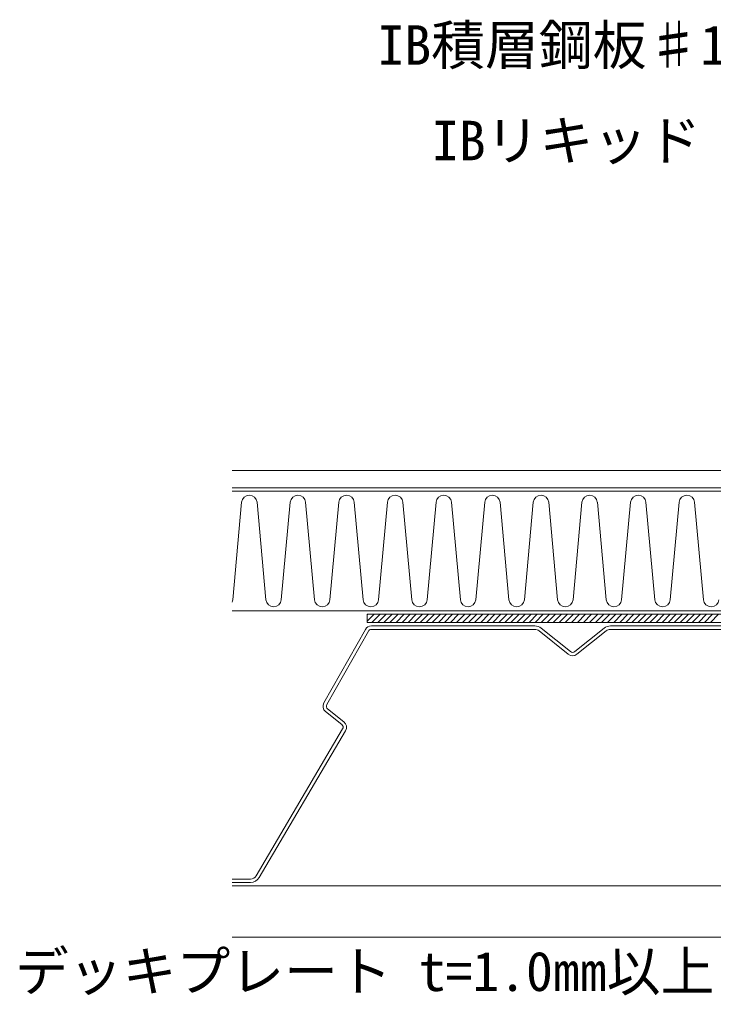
# Model space of a CAD drawing. Units: millimetres, scale not verified. Extents: x -840 to 840, y -594 to 594.
# Drawn here: x -443.1 to -240.2, y -291.9 to -6.6 of the extents above; entities that cross this region are included whole.
import ezdxf
from ezdxf.enums import TextEntityAlignment as Align

# ---------------------------------------------------------------- set-up
doc = ezdxf.new("R2010")
doc.units = ezdxf.units.MM
doc.header["$LTSCALE"] = 2
for name, color, linetype, lineweight in [('0-2_タイトル文字', 5, 'Continuous', 9), ('0-6_断熱材', 4, 'Continuous', 9), ('0-7_躯体', 7, 'Continuous', 9), ('0-8_基準線(IBｼｰﾄ)', 7, 'Continuous', 9), ('0-F_鋼材(受け鋼鈑)', 7, 'Continuous', 9)]:
    doc.layers.add(name, color=color, linetype=linetype, lineweight=lineweight)
doc.styles.add('ＭＳ ゴシック', font='')
doc.styles.get('ＭＳ ゴシック').set_extended_font_data('MS Gothic')

msp = doc.modelspace()

# ---------------------------------------------------------------- linework, layer by layer
at = {"layer": '0-6_断熱材'}
for p, q in [((-378.17, -147.743), (-380.771, -176.211)), ((-373.663, -147.743), (-371.063, -176.211)), ((-363.955, -147.743), (-366.556, -176.211)), ((-359.448, -147.743), (-356.848, -176.211)), ((-349.741, -147.743), (-352.341, -176.211)), ((-345.234, -147.743), (-342.633, -176.211)), ((-335.526, -147.743), (-338.126, -176.211)), ((-331.019, -147.743), (-328.419, -176.211)), ((-321.311, -147.743), (-323.912, -176.211)), ((-316.804, -147.743), (-314.204, -176.211)), ((-307.096, -147.743), (-309.697, -176.211)), ((-302.59, -147.743), (-299.989, -176.211)), ((-292.882, -147.743), (-295.482, -176.211)), ((-288.375, -147.743), (-285.774, -176.211)), ((-278.667, -147.743), (-281.267, -176.211)), ((-274.16, -147.743), (-271.56, -176.211)), ((-264.452, -147.743), (-267.053, -176.211)), ((-259.945, -147.743), (-257.345, -176.211)), ((-250.237, -147.743), (-252.838, -176.211)), ((-245.731, -147.743), (-243.13, -176.211))]:
    msp.add_line(p, q, dxfattribs=at)
at = {"layer": '0-6_断熱材', "color": 7}
msp.add_lwpolyline([(-380.961, -179.477), (-80.961, -179.477), (-80.961, -144.477), (-380.961, -144.477)], dxfattribs=at)
at = {"layer": '0-6_断熱材'}
for centre, start, end in [((-375.917, -147.954), 5.35135, 174.64865), ((-361.702, -147.954), 5.35135, 174.64865), ((-347.487, -147.954), 5.35135, 174.64865), ((-333.272, -147.954), 5.35135, 174.64865), ((-319.058, -147.954), 5.35135, 174.64865), ((-304.843, -147.954), 5.35135, 174.64865), ((-290.628, -147.954), 5.35135, 174.64865), ((-276.414, -147.954), 5.35135, 174.64865), ((-262.199, -147.954), 5.35135, 174.64865), ((-247.984, -147.954), 5.35135, 174.64865), ((-383.024, -176), 335.72036, 354.64865), ((-368.809, -176), 185.35135, 354.64865), ((-354.595, -176), 185.35135, 354.64865), ((-340.38, -176), 185.35135, 354.64865), ((-326.165, -176), 185.35135, 354.64865), ((-311.95, -176), 185.35135, 354.64865), ((-297.736, -176), 185.35135, 354.64865), ((-283.521, -176), 185.35135, 354.64865), ((-269.306, -176), 185.35135, 354.64865), ((-255.091, -176), 185.35135, 354.64865), ((-240.877, -176), 185.35135, 354.64865)]:
    msp.add_arc(centre, 2.263, start, end, dxfattribs=at)
at = {"layer": '0-7_躯体'}
for p, q in [((419.839, -259.877), (-380.961, -259.877)), ((419.839, -274.877), (-380.961, -274.877))]:
    msp.add_line(p, q, dxfattribs=at)
at = {"layer": '0-8_基準線(IBｼｰﾄ)'}
for p, q in [((-189.058, -138.477), (-380.961, -138.477)), ((-187.718, -143.477), (-380.961, -143.477))]:
    msp.add_line(p, q, dxfattribs=at)
at = {"layer": '0-F_鋼材(受け鋼鈑)'}
for p, q in [((-341.428, -180.477), (-79.961, -180.477)), ((-341.428, -182.877), (-341.428, -180.477)), ((-341.428, -180.68), (-341.225, -180.477)), ((-341.428, -182.448), (-339.457, -180.477)), ((-340.09, -182.877), (-337.69, -180.477)), ((-338.322, -182.877), (-335.922, -180.477)), ((-336.554, -182.877), (-334.154, -180.477)), ((-334.786, -182.877), (-332.386, -180.477)), ((-333.019, -182.877), (-330.619, -180.477)), ((-331.251, -182.877), (-328.851, -180.477)), ((-329.483, -182.877), (-327.083, -180.477)), ((-327.715, -182.877), (-325.315, -180.477)), ((-325.947, -182.877), (-323.547, -180.477)), ((-324.18, -182.877), (-321.78, -180.477)), ((-322.412, -182.877), (-320.012, -180.477)), ((-320.644, -182.877), (-318.244, -180.477)), ((-318.876, -182.877), (-316.476, -180.477)), ((-317.109, -182.877), (-314.709, -180.477)), ((-315.341, -182.877), (-312.941, -180.477)), ((-313.573, -182.877), (-311.173, -180.477)), ((-311.805, -182.877), (-309.405, -180.477)), ((-310.038, -182.877), (-307.638, -180.477)), ((-308.27, -182.877), (-305.87, -180.477)), ((-306.502, -182.877), (-304.102, -180.477)), ((-304.734, -182.877), (-302.334, -180.477)), ((-302.966, -182.877), (-300.566, -180.477)), ((-301.199, -182.877), (-298.799, -180.477)), ((-299.431, -182.877), (-297.031, -180.477)), ((-297.663, -182.877), (-295.263, -180.477)), ((-295.895, -182.877), (-293.495, -180.477)), ((-294.128, -182.877), (-291.728, -180.477)), ((-292.36, -182.877), (-289.96, -180.477)), ((-290.592, -182.877), (-288.192, -180.477)), ((-288.824, -182.877), (-286.424, -180.477)), ((-287.057, -182.877), (-284.657, -180.477)), ((-285.289, -182.877), (-282.889, -180.477)), ((-283.521, -182.877), (-281.121, -180.477)), ((-281.753, -182.877), (-279.353, -180.477)), ((-279.986, -182.877), (-277.586, -180.477)), ((-278.218, -182.877), (-275.818, -180.477)), ((-276.45, -182.877), (-274.05, -180.477)), ((-274.682, -182.877), (-272.282, -180.477)), ((-272.914, -182.877), (-270.514, -180.477)), ((-271.147, -182.877), (-268.747, -180.477)), ((-269.379, -182.877), (-266.979, -180.477)), ((-267.611, -182.877), (-265.211, -180.477)), ((-265.843, -182.877), (-263.443, -180.477)), ((-264.076, -182.877), (-261.676, -180.477)), ((-262.308, -182.877), (-259.908, -180.477)), ((-260.54, -182.877), (-258.14, -180.477)), ((-258.772, -182.877), (-256.372, -180.477)), ((-257.005, -182.877), (-254.605, -180.477)), ((-255.237, -182.877), (-252.837, -180.477)), ((-253.469, -182.877), (-251.069, -180.477)), ((-251.701, -182.877), (-249.301, -180.477)), ((-249.933, -182.877), (-247.533, -180.477)), ((-248.166, -182.877), (-245.766, -180.477)), ((-246.398, -182.877), (-243.998, -180.477)), ((-244.63, -182.877), (-242.23, -180.477)), ((-242.862, -182.877), (-240.462, -180.477)), ((-241.095, -182.877), (-238.695, -180.477)), ((-354.13, -206.386), (-341.969, -184.892)), ((-341.099, -185.385), (-353.259, -206.879)), ((-341.428, -182.877), (-77.561, -182.877)), ((-340.228, -183.877), (-292.46, -183.877)), ((-292.46, -184.877), (-340.228, -184.877)), ((-282.644, -192.169), (-291.211, -185.315)), ((-290.586, -184.534), (-282.019, -191.388)), ((-280.77, -191.388), (-272.202, -184.534)), ((-271.578, -185.315), (-280.145, -192.169)), ((-270.328, -183.877), (-222.561, -183.877)), ((-222.561, -184.877), (-270.328, -184.877)), ((-353.009, -208.155), (-348.243, -211.926)), ((-348.863, -212.71), (-353.63, -208.94)), ((-373.886, -256.892), (-348.622, -214.002)), ((-347.76, -214.509), (-373.024, -257.4)), ((-380.961, -257.877), (-375.609, -257.877)), ((-375.609, -258.877), (-380.961, -258.877))]:
    msp.add_line(p, q, dxfattribs=at)
for centre, radius, start, end in [((-340.228, -185.877), 2, 90, 150.5), ((-340.228, -185.877), 1, 90, 150.5), ((-292.46, -186.877), 3, 51.33973, 90), ((-292.46, -186.877), 2, 51.33973, 90), ((-270.328, -186.877), 3, 90, 128.65927), ((-270.328, -186.877), 2, 90, 128.65927), ((-281.395, -190.607), 2, 231.33973, 308.65927), ((-281.395, -190.607), 1, 231.33973, 308.65927), ((-352.389, -207.371), 2, 150.5, 231.65688), ((-352.389, -207.371), 1, 150.5, 231.65688), ((-349.483, -213.494), 1, 329.5, 51.65688), ((-349.483, -213.494), 2, 329.5, 51.65688), ((-375.609, -255.877), 2, 270, 329.5), ((-375.609, -255.877), 3, 270, 329.5)]:
    msp.add_arc(centre, radius, start, end, dxfattribs=at)

# ---------------------------------------------------------------- texts
at = {"layer": '0-2_タイトル文字', "color": 7, "style": 'ＭＳ ゴシック'}
for s, p in [('IB積層鋼板♯16', (-338.444, -23.303)), ('IBリキッド', (-322.51, -51.226)), ('デッキプレート t=1.0㎜以上', (-444.437, -294.062))]:
    msp.add_text(s, height=11.54, dxfattribs=at).set_placement(p, align=Align.BOTTOM_LEFT)

doc.saveas('drawing.dxf')
